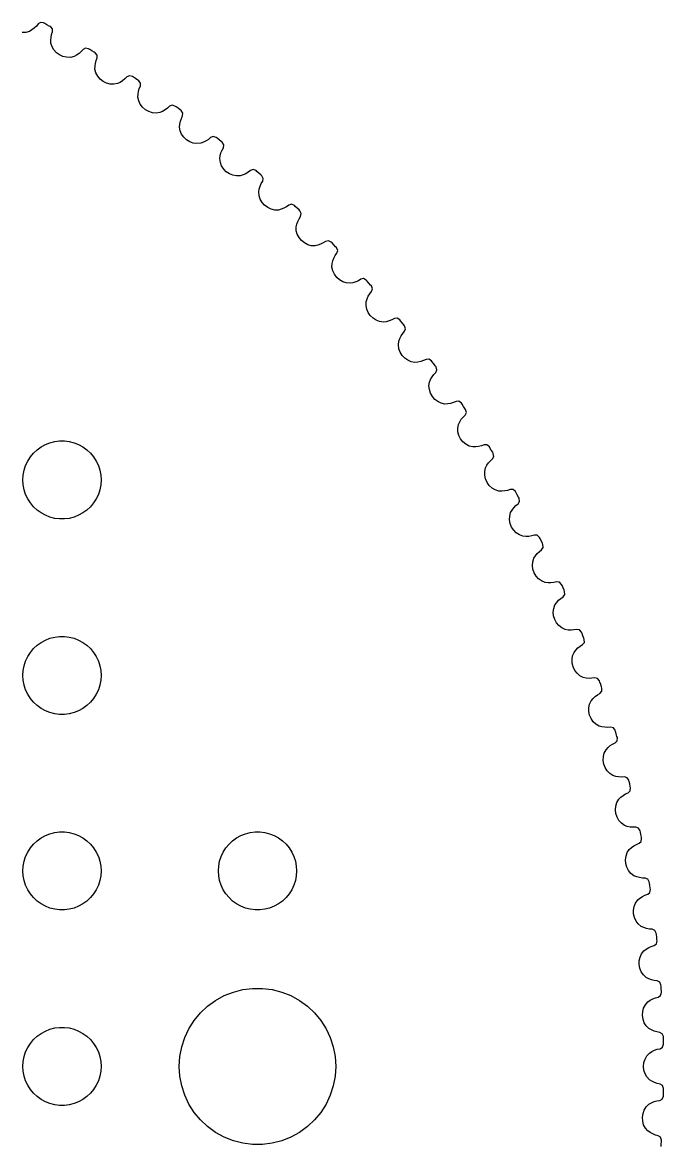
# Model space of a CAD drawing. Header units: metres. Extents: x -45.6 to 45.6, y -45.6 to 45.6.
# Drawn here: x 20.98 to 45.57, y -3.04 to 40.05 of the extents above; entities that cross this region are included whole.
import ezdxf

# ---------------------------------------------------------------- set-up
doc = ezdxf.new("R2010")
doc.units = ezdxf.units.M

msp = doc.modelspace()

# ---------------------------------------------------------------- linework, layer by layer
for p, q in [((21.1103, 39.6728), (20.9673, 39.6679)), ((21.249, 39.7101), (21.1103, 39.6728)), ((21.3469, 39.7674), (21.249, 39.7101)), ((21.4361, 39.8345), (21.3469, 39.7674)), ((21.5159, 39.9109), (21.4361, 39.8345)), ((21.5855, 39.9963), (21.5159, 39.9109)), ((21.6786, 40.053), (21.5855, 39.9963)), ((21.7955, 40.0341), (21.6786, 40.053)), ((21.8375, 40.0112), (21.7955, 40.0341)), ((21.9247, 39.9635), (21.8375, 40.0112)), ((22.0119, 39.9156), (21.9247, 39.9635)), ((22.0537, 39.8924), (22.0119, 39.9156)), ((22.1326, 39.804), (22.0537, 39.8924)), ((22.1001, 39.5904), (22.1346, 39.6951)), ((22.1346, 39.6951), (22.1326, 39.804)), ((22.07, 39.3707), (22.0786, 39.482)), ((22.0741, 39.2574), (22.07, 39.3707)), ((22.1172, 39.1204), (22.0741, 39.2574)), ((22.0786, 39.482), (22.1001, 39.5904)), ((22.1898, 38.9972), (22.1172, 39.1204)), ((22.2874, 38.8915), (22.1898, 38.9972)), ((22.4051, 38.8068), (22.2874, 38.8915)), ((22.5373, 38.7472), (22.4051, 38.8068)), ((23.0612, 38.7984), (22.9609, 38.7455)), ((23.1533, 38.8615), (23.0612, 38.7984)), ((23.2363, 38.9344), (23.1533, 38.8615)), ((23.3096, 39.0167), (23.2363, 38.9344)), ((23.4051, 39.0693), (23.3096, 39.0167)), ((23.521, 39.0453), (23.4051, 39.0693)), ((23.562, 39.0206), (23.521, 39.0453)), ((23.647, 38.9691), (23.562, 39.0206)), ((23.732, 38.9174), (23.647, 38.9691)), ((23.7728, 38.8925), (23.732, 38.9174)), ((23.8477, 38.8007), (23.7728, 38.8925)), ((23.845, 38.6918), (23.8477, 38.8007)), ((22.6776, 38.7155), (22.5373, 38.7472)), ((22.8207, 38.7142), (22.6776, 38.7155)), ((22.9609, 38.7455), (22.8207, 38.7142)), ((23.7655, 38.2572), (23.7663, 38.3705)), ((23.7663, 38.3705), (23.7797, 38.4814)), ((23.7797, 38.4814), (23.8059, 38.5887)), ((23.8059, 38.5887), (23.845, 38.6918)), ((23.8025, 38.1184), (23.7655, 38.2572)), ((23.8697, 37.9922), (23.8025, 38.1184)), ((23.9626, 37.8823), (23.8697, 37.9922)), ((24.9893, 37.9628), (24.9125, 37.8838)), ((25.087, 38.0112), (24.9893, 37.9628)), ((25.2017, 37.9822), (25.087, 38.0112)), ((25.2416, 37.9557), (25.2017, 37.9822)), ((25.3243, 37.9006), (25.2416, 37.9557)), ((24.0765, 37.7926), (23.9626, 37.8823)), ((24.206, 37.7272), (24.0765, 37.7926)), ((24.3448, 37.6895), (24.206, 37.7272)), ((24.4876, 37.6819), (24.3448, 37.6895)), ((24.6291, 37.707), (24.4876, 37.6819)), ((24.7316, 37.7556), (24.6291, 37.707)), ((24.8263, 37.8146), (24.7316, 37.7556)), ((24.9125, 37.8838), (24.8263, 37.8146)), ((25.407, 37.8452), (25.3243, 37.9006)), ((25.4467, 37.8185), (25.407, 37.8452)), ((25.4356, 37.4075), (25.4665, 37.5136)), ((25.5175, 37.7235), (25.4467, 37.8185)), ((25.4665, 37.5136), (25.51, 37.6148)), ((25.51, 37.6148), (25.5175, 37.7235)), ((25.4116, 37.1842), (25.4174, 37.2973)), ((25.4426, 37.0439), (25.4116, 37.1842)), ((25.4174, 37.2973), (25.4356, 37.4075)), ((25.5042, 36.9148), (25.4426, 37.0439)), ((25.5922, 36.801), (25.5042, 36.9148)), ((25.7021, 36.7064), (25.5922, 36.801)), ((25.8286, 36.6355), (25.7021, 36.7064)), ((25.9656, 36.5917), (25.8286, 36.6355)), ((26.3549, 36.6409), (26.2504, 36.5968)), ((26.4521, 36.6957), (26.3549, 36.6409)), ((26.5413, 36.761), (26.4521, 36.6957)), ((26.6214, 36.8366), (26.5413, 36.761)), ((26.7211, 36.8807), (26.6214, 36.8366)), ((26.8345, 36.8467), (26.7211, 36.8807)), ((26.8732, 36.8186), (26.8345, 36.8467)), ((26.9534, 36.7599), (26.8732, 36.8186)), ((27.0336, 36.701), (26.9534, 36.7599)), ((27.0721, 36.6725), (27.0336, 36.701)), ((27.1387, 36.5746), (27.0721, 36.6725)), ((26.108, 36.5779), (25.9656, 36.5917)), ((26.2504, 36.5968), (26.108, 36.5779)), ((27.0201, 36.1532), (27.0431, 36.2624)), ((27.0431, 36.2624), (27.0786, 36.3671)), ((27.0786, 36.3671), (27.1265, 36.4663)), ((27.1265, 36.4663), (27.1387, 36.5746)), ((27.0094, 36.0404), (27.0201, 36.1532)), ((27.0342, 35.8988), (27.0094, 36.0404)), ((27.0901, 35.7672), (27.0342, 35.8988)), ((27.1731, 35.6497), (27.0901, 35.7672)), ((27.2788, 35.5504), (27.1731, 35.6497)), ((27.402, 35.474), (27.2788, 35.5504)), ((27.537, 35.4243), (27.402, 35.474)), ((27.6786, 35.4043), (27.537, 35.4243)), ((27.8218, 35.417), (27.6786, 35.4043)), ((27.9281, 35.4564), (27.8218, 35.417)), ((28.0276, 35.5069), (27.9281, 35.4564)), ((28.1195, 35.5683), (28.0276, 35.5069)), ((28.2029, 35.6404), (28.1195, 35.5683)), ((28.3044, 35.6801), (28.2029, 35.6404)), ((28.4162, 35.6412), (28.3044, 35.6801)), ((28.4536, 35.6113), (28.4162, 35.6412)), ((28.5312, 35.5492), (28.4536, 35.6113)), ((28.6087, 35.4868), (28.5312, 35.5492)), ((28.6459, 35.4568), (28.6087, 35.4868)), ((28.7082, 35.356), (28.6459, 35.4568)), ((28.6913, 35.2484), (28.7082, 35.356)), ((28.5557, 34.8279), (28.5713, 34.9401)), ((28.5713, 34.9401), (28.5991, 35.0483)), ((28.5991, 35.0483), (28.6391, 35.1513)), ((28.6391, 35.1513), (28.6913, 35.2484)), ((28.5743, 34.6855), (28.5557, 34.8279)), ((28.6245, 34.5515), (28.5743, 34.6855)), ((28.7022, 34.4305), (28.6245, 34.5515)), ((28.8035, 34.3267), (28.7022, 34.4305)), ((28.9233, 34.245), (28.8035, 34.3267)), ((29.056, 34.1894), (28.9233, 34.245)), ((29.1966, 34.1633), (29.056, 34.1894)), ((29.3401, 34.1697), (29.1966, 34.1633)), ((29.4481, 34.2044), (29.3401, 34.1697)), ((29.5497, 34.2506), (29.4481, 34.2044)), ((29.6442, 34.3079), (29.5497, 34.2506)), ((29.7307, 34.3762), (29.6442, 34.3079)), ((29.8338, 34.4115), (29.7307, 34.3762)), ((29.9438, 34.3678), (29.8338, 34.4115)), ((29.9799, 34.3363), (29.9438, 34.3678)), ((30.0547, 34.2708), (29.9799, 34.3363)), ((30.1294, 34.2052), (30.0547, 34.2708)), ((30.1653, 34.1735), (30.1294, 34.2052)), ((30.2231, 34.0701), (30.1653, 34.1735)), ((30.2015, 33.9633), (30.2231, 34.0701)), ((30.0477, 33.5492), (30.0682, 33.6606)), ((30.0682, 33.6606), (30.1007, 33.7674)), ((30.1007, 33.7674), (30.1451, 33.8686)), ((30.1451, 33.8686), (30.2015, 33.9633)), ((30.0601, 33.4061), (30.0477, 33.5492)), ((30.1044, 33.2701), (30.0601, 33.4061)), ((30.1768, 33.1457), (30.1044, 33.2701)), ((30.2734, 33.0376), (30.1768, 33.1457)), ((30.3895, 32.9508), (30.2734, 33.0376)), ((30.5197, 32.8895), (30.3895, 32.9508)), ((30.659, 32.8572), (30.5197, 32.8895)), ((30.8027, 32.8574), (30.659, 32.8572)), ((30.912, 32.8874), (30.8027, 32.8574)), ((31.0156, 32.9291), (30.912, 32.8874)), ((31.1125, 32.9822), (31.0156, 32.9291)), ((31.2018, 33.0467), (31.1125, 32.9822)), ((31.3064, 33.0774), (31.2018, 33.0467)), ((31.4144, 33.0289), (31.3064, 33.0774)), ((31.4491, 32.9959), (31.4144, 33.0289)), ((31.521, 32.9272), (31.4491, 32.9959)), ((31.5927, 32.8584), (31.521, 32.9272)), ((31.6272, 32.8252), (31.5927, 32.8584)), ((31.6805, 32.7193), (31.6272, 32.8252)), ((31.5078, 32.317), (31.5449, 32.4223)), ((31.5449, 32.4223), (31.5938, 32.5215)), ((31.5938, 32.5215), (31.6542, 32.6136)), ((31.6542, 32.6136), (31.6805, 32.7193)), ((31.4825, 32.2066), (31.5078, 32.317)), ((31.4886, 32.063), (31.4825, 32.2066)), ((31.5269, 31.9252), (31.4886, 32.063)), ((31.5938, 31.7979), (31.5269, 31.9252)), ((31.6857, 31.6857), (31.5938, 31.7979)), ((31.7979, 31.5938), (31.6857, 31.6857)), ((31.9252, 31.5269), (31.7979, 31.5938)), ((32.063, 31.4886), (31.9252, 31.5269)), ((32.2066, 31.4825), (32.063, 31.4886)), ((32.3172, 31.5077), (32.2066, 31.4825)), ((32.4224, 31.5448), (32.3172, 31.5077)), ((32.5215, 31.5937), (32.4224, 31.5448)), ((32.6136, 31.6542), (32.5215, 31.5937)), ((32.7194, 31.6804), (32.6136, 31.6542)), ((32.8252, 31.6272), (32.7194, 31.6804)), ((32.8584, 31.5927), (32.8252, 31.6272)), ((32.9272, 31.521), (32.8584, 31.5927)), ((32.9959, 31.4491), (32.9272, 31.521)), ((32.9292, 31.0155), (32.9823, 31.1124)), ((32.9823, 31.1124), (33.0467, 31.2018)), ((33.0289, 31.4144), (32.9959, 31.4491)), ((33.0775, 31.3063), (33.0289, 31.4144)), ((33.0467, 31.2018), (33.0775, 31.3063)), ((32.8572, 30.659), (32.8574, 30.8027)), ((32.8895, 30.5197), (32.8572, 30.659)), ((32.8574, 30.8027), (32.8875, 30.9119)), ((32.8875, 30.9119), (32.9292, 31.0155)), ((32.9508, 30.3895), (32.8895, 30.5197)), ((33.0376, 30.2734), (32.9508, 30.3895)), ((33.1457, 30.1768), (33.0376, 30.2734)), ((33.2701, 30.1044), (33.1457, 30.1768)), ((33.9633, 30.2015), (33.8687, 30.1451)), ((34.0702, 30.223), (33.9633, 30.2015)), ((34.1735, 30.1653), (34.0702, 30.223)), ((34.2052, 30.1294), (34.1735, 30.1653)), ((33.4061, 30.0601), (33.2701, 30.1044)), ((33.5492, 30.0477), (33.4061, 30.0601)), ((33.6607, 30.0681), (33.5492, 30.0477)), ((33.7675, 30.1006), (33.6607, 30.0681)), ((33.8687, 30.1451), (33.7675, 30.1006)), ((34.2708, 30.0547), (34.2052, 30.1294)), ((34.3363, 29.9799), (34.2708, 30.0547)), ((34.3678, 29.9438), (34.3363, 29.9799)), ((34.4116, 29.8337), (34.3678, 29.9438)), ((34.3762, 29.7307), (34.4116, 29.8337)), ((34.1633, 29.1966), (34.1697, 29.3401)), ((34.1697, 29.3401), (34.2045, 29.448)), ((34.2045, 29.448), (34.2507, 29.5496)), ((34.2507, 29.5496), (34.308, 29.6441)), ((34.308, 29.6441), (34.3762, 29.7307)), ((34.1894, 29.056), (34.1633, 29.1966)), ((34.245, 28.9233), (34.1894, 29.056)), ((34.3267, 28.8035), (34.245, 28.9233)), ((34.4305, 28.7022), (34.3267, 28.8035)), ((34.5515, 28.6245), (34.4305, 28.7022)), ((34.6855, 28.5743), (34.5515, 28.6245)), ((34.8279, 28.5557), (34.6855, 28.5743)), ((34.9403, 28.5712), (34.8279, 28.5557)), ((35.0484, 28.599), (34.9403, 28.5712)), ((35.1514, 28.6391), (35.0484, 28.599)), ((35.2484, 28.6913), (35.1514, 28.6391)), ((35.356, 28.7081), (35.2484, 28.6913)), ((35.4568, 28.6459), (35.356, 28.7081)), ((35.4868, 28.6087), (35.4568, 28.6459)), ((35.5492, 28.5312), (35.4868, 28.6087)), ((35.6113, 28.4536), (35.5492, 28.5312)), ((35.6412, 28.4162), (35.6113, 28.4536)), ((35.4565, 27.928), (35.507, 28.0275)), ((35.507, 28.0275), (35.5684, 28.1194)), ((35.5684, 28.1194), (35.6404, 28.2029)), ((35.6404, 28.2029), (35.6802, 28.3043)), ((35.6802, 28.3043), (35.6412, 28.4162)), ((35.4043, 27.6786), (35.417, 27.8218)), ((35.4243, 27.537), (35.4043, 27.6786)), ((35.417, 27.8218), (35.4565, 27.928)), ((35.474, 27.402), (35.4243, 27.537)), ((35.5504, 27.2788), (35.474, 27.402)), ((35.6497, 27.1731), (35.5504, 27.2788)), ((35.7672, 27.0901), (35.6497, 27.1731)), ((35.8988, 27.0342), (35.7672, 27.0901)), ((36.0404, 27.0094), (35.8988, 27.0342)), ((36.1533, 27.0199), (36.0404, 27.0094)), ((36.2625, 27.043), (36.1533, 27.0199)), ((36.3671, 27.0785), (36.2625, 27.043)), ((36.4663, 27.1265), (36.3671, 27.0785)), ((36.5746, 27.1386), (36.4663, 27.1265)), ((36.6725, 27.0721), (36.5746, 27.1386)), ((36.701, 27.0336), (36.6725, 27.0721)), ((36.7599, 26.9534), (36.701, 27.0336)), ((36.8186, 26.8732), (36.7599, 26.9534)), ((36.8467, 26.8345), (36.8186, 26.8732)), ((36.8366, 26.6214), (36.8808, 26.721)), ((36.8808, 26.721), (36.8467, 26.8345)), ((36.5968, 26.2504), (36.6409, 26.3548)), ((36.6409, 26.3548), (36.6958, 26.452)), ((36.6958, 26.452), (36.7611, 26.5412)), ((36.7611, 26.5412), (36.8366, 26.6214)), ((36.5779, 26.108), (36.5968, 26.2504)), ((36.5917, 25.9656), (36.5779, 26.108)), ((36.6355, 25.8286), (36.5917, 25.9656)), ((36.7064, 25.7021), (36.6355, 25.8286)), ((36.801, 25.5922), (36.7064, 25.7021)), ((36.9148, 25.5042), (36.801, 25.5922)), ((37.0439, 25.4426), (36.9148, 25.5042)), ((37.1842, 25.4116), (37.0439, 25.4426)), ((37.4076, 25.4355), (37.2974, 25.4172)), ((37.5136, 25.4664), (37.4076, 25.4355)), ((37.6148, 25.51), (37.5136, 25.4664)), ((37.7236, 25.5174), (37.6148, 25.51)), ((37.8185, 25.4467), (37.7236, 25.5174)), ((37.8452, 25.407), (37.8185, 25.4467)), ((37.2974, 25.4172), (37.1842, 25.4116)), ((37.9006, 25.3243), (37.8452, 25.407)), ((37.9557, 25.2416), (37.9006, 25.3243)), ((37.9822, 25.2017), (37.9557, 25.2416)), ((37.9628, 24.9893), (38.0113, 25.0869)), ((38.0113, 25.0869), (37.9822, 25.2017)), ((37.6819, 24.4876), (37.707, 24.6291)), ((37.707, 24.6291), (37.7556, 24.7314)), ((37.7556, 24.7314), (37.8147, 24.8262)), ((37.8147, 24.8262), (37.8838, 24.9125)), ((37.8838, 24.9125), (37.9628, 24.9893)), ((37.6895, 24.3448), (37.6819, 24.4876)), ((37.7272, 24.206), (37.6895, 24.3448)), ((37.7926, 24.0765), (37.7272, 24.206)), ((21.5439, 23.6558), (21.6963, 23.7665)), ((21.6963, 23.7665), (21.8613, 23.8572)), ((21.8613, 23.8572), (22.0365, 23.9266)), ((22.0365, 23.9266), (22.2189, 23.9734)), ((22.2189, 23.9734), (22.4058, 23.997)), ((22.4058, 23.997), (22.5942, 23.997)), ((22.5942, 23.997), (22.7811, 23.9734)), ((22.7811, 23.9734), (22.9635, 23.9266)), ((22.9635, 23.9266), (23.1387, 23.8572)), ((23.1387, 23.8572), (23.3037, 23.7665)), ((23.3037, 23.7665), (23.4561, 23.6558)), ((37.8823, 23.9626), (37.7926, 24.0765)), ((37.9922, 23.8697), (37.8823, 23.9626)), ((38.1184, 23.8025), (37.9922, 23.8697)), ((38.2572, 23.7655), (38.1184, 23.8025)), ((38.3706, 23.7661), (38.2572, 23.7655)), ((38.4814, 23.7796), (38.3706, 23.7661)), ((38.5888, 23.8059), (38.4814, 23.7796)), ((38.6918, 23.845), (38.5888, 23.8059)), ((38.8007, 23.8476), (38.6918, 23.845)), ((38.8925, 23.7728), (38.8007, 23.8476)), ((38.9174, 23.732), (38.8925, 23.7728)), ((38.9691, 23.647), (38.9174, 23.732)), ((21.1855, 23.2226), (21.2865, 23.3817)), ((21.2865, 23.3817), (21.4065, 23.5268)), ((21.4065, 23.5268), (21.5439, 23.6558)), ((23.4561, 23.6558), (23.5934, 23.5268)), ((23.5934, 23.5268), (23.7135, 23.3817)), ((23.7135, 23.3817), (23.8145, 23.2226)), ((38.9344, 23.2363), (39.0167, 23.3096)), ((39.0206, 23.562), (38.9691, 23.647)), ((39.0167, 23.3096), (39.0694, 23.405)), ((39.0453, 23.521), (39.0206, 23.562)), ((39.0694, 23.405), (39.0453, 23.521)), ((21.0118, 22.688), (21.0471, 22.873)), ((21.0471, 22.873), (21.1053, 23.0522)), ((21.1053, 23.0522), (21.1855, 23.2226)), ((23.8145, 23.2226), (23.8947, 23.0522)), ((23.8947, 23.0522), (23.9529, 22.873)), ((23.9529, 22.873), (23.9882, 22.688)), ((38.7142, 22.8207), (38.7455, 22.9609)), ((38.7455, 22.9609), (38.7985, 23.061)), ((38.7985, 23.061), (38.8616, 23.1531)), ((38.8616, 23.1531), (38.9344, 23.2363)), ((21, 22.5), (21.0118, 22.688)), ((21.0118, 22.312), (21, 22.5)), ((23.9882, 22.688), (24, 22.5)), ((24, 22.5), (23.9882, 22.312)), ((38.7155, 22.6776), (38.7142, 22.8207)), ((38.7472, 22.5373), (38.7155, 22.6776)), ((38.8068, 22.4051), (38.7472, 22.5373)), ((21.0471, 22.127), (21.0118, 22.312)), ((21.1053, 21.9478), (21.0471, 22.127)), ((23.9529, 22.127), (23.8947, 21.9478)), ((23.9882, 22.312), (23.9529, 22.127)), ((38.8915, 22.2874), (38.8068, 22.4051)), ((38.9972, 22.1898), (38.8915, 22.2874)), ((39.1204, 22.1172), (38.9972, 22.1898)), ((39.2574, 22.0741), (39.1204, 22.1172)), ((39.3708, 22.0698), (39.2574, 22.0741)), ((39.4821, 22.0784), (39.3708, 22.0698)), ((39.5904, 22.1), (39.4821, 22.0784)), ((39.6951, 22.1346), (39.5904, 22.1)), ((39.804, 22.1325), (39.6951, 22.1346)), ((39.8924, 22.0537), (39.804, 22.1325)), ((39.9156, 22.0119), (39.8924, 22.0537)), ((39.9635, 21.9247), (39.9156, 22.0119)), ((21.1855, 21.7774), (21.1053, 21.9478)), ((21.2865, 21.6183), (21.1855, 21.7774)), ((21.4065, 21.4732), (21.2865, 21.6183)), ((23.7135, 21.6183), (23.5934, 21.4732)), ((23.8145, 21.7774), (23.7135, 21.6183)), ((23.8947, 21.9478), (23.8145, 21.7774)), ((39.9109, 21.5159), (39.9963, 21.5855)), ((40.0112, 21.8375), (39.9635, 21.9247)), ((39.9963, 21.5855), (40.0531, 21.6785)), ((40.0341, 21.7955), (40.0112, 21.8375)), ((40.0531, 21.6785), (40.0341, 21.7955)), ((21.5439, 21.3442), (21.4065, 21.4732)), ((21.6963, 21.2335), (21.5439, 21.3442)), ((21.8613, 21.1427), (21.6963, 21.2335)), ((22.0365, 21.0734), (21.8613, 21.1427)), ((23.1387, 21.1427), (22.9635, 21.0734)), ((23.3037, 21.2335), (23.1387, 21.1427)), ((23.4561, 21.3442), (23.3037, 21.2335)), ((23.5934, 21.4732), (23.4561, 21.3442)), ((39.6728, 21.1103), (39.7101, 21.249)), ((39.7101, 21.249), (39.7675, 21.3467)), ((39.7675, 21.3467), (39.8345, 21.436)), ((39.8345, 21.436), (39.9109, 21.5159)), ((22.2189, 21.0266), (22.0365, 21.0734)), ((22.4058, 21.003), (22.2189, 21.0266)), ((22.5942, 21.003), (22.4058, 21.003)), ((22.7811, 21.0266), (22.5942, 21.003)), ((22.9635, 21.0734), (22.7811, 21.0266)), ((39.6679, 20.9673), (39.6728, 21.1103)), ((39.6934, 20.8257), (39.6679, 20.9673)), ((39.7472, 20.6911), (39.6934, 20.8257)), ((39.8266, 20.5698), (39.7472, 20.6911)), ((39.928, 20.4677), (39.8266, 20.5698)), ((40.0479, 20.3897), (39.928, 20.4677)), ((40.183, 20.3407), (40.0479, 20.3897)), ((40.296, 20.3315), (40.183, 20.3407)), ((40.4075, 20.3352), (40.296, 20.3315)), ((40.5168, 20.3521), (40.4075, 20.3352)), ((40.6228, 20.3821), (40.5168, 20.3521)), ((40.7316, 20.3752), (40.6228, 20.3821)), ((40.8164, 20.2927), (40.7316, 20.3752)), ((40.8377, 20.2498), (40.8164, 20.2927)), ((40.8818, 20.1607), (40.8377, 20.2498)), ((40.9257, 20.0714), (40.8818, 20.1607)), ((40.8997, 19.8204), (40.9606, 19.9108)), ((40.9467, 20.0284), (40.9257, 20.0714)), ((40.9606, 19.9108), (40.9467, 20.0284)), ((40.5558, 19.3597), (40.5992, 19.4966)), ((40.5992, 19.4966), (40.6608, 19.5918)), ((40.6608, 19.5918), (40.7316, 19.678)), ((40.7316, 19.678), (40.8114, 19.7545)), ((40.8114, 19.7545), (40.8997, 19.8204)), ((40.5447, 19.2171), (40.5558, 19.3597)), ((40.564, 19.0745), (40.5447, 19.2171)), ((40.6119, 18.9376), (40.564, 19.0745)), ((40.686, 18.813), (40.6119, 18.9376)), ((40.7828, 18.7065), (40.686, 18.813)), ((40.8992, 18.6234), (40.7828, 18.7065)), ((41.032, 18.5686), (40.8992, 18.6234)), ((41.1445, 18.5544), (41.032, 18.5686)), ((41.2561, 18.5533), (41.1445, 18.5544)), ((41.3659, 18.5654), (41.2561, 18.5533)), ((41.4732, 18.5907), (41.3659, 18.5654)), ((41.5815, 18.5791), (41.4732, 18.5907)), ((41.6627, 18.493), (41.5815, 18.5791)), ((41.6821, 18.4492), (41.6627, 18.493)), ((41.7223, 18.3582), (41.6821, 18.4492)), ((41.7622, 18.2672), (41.7223, 18.3582)), ((41.7254, 18.0175), (41.7901, 18.1051)), ((41.7814, 18.2233), (41.7622, 18.2672)), ((41.7901, 18.1051), (41.7814, 18.2233)), ((41.3617, 17.5722), (41.411, 17.7072)), ((41.411, 17.7072), (41.4766, 17.7995)), ((41.4766, 17.7995), (41.5512, 17.8826)), ((41.5512, 17.8826), (41.6343, 17.9555)), ((41.6343, 17.9555), (41.7254, 18.0175)), ((41.3444, 17.4303), (41.3617, 17.5722)), ((41.3574, 17.287), (41.3444, 17.4303)), ((41.3993, 17.1481), (41.3574, 17.287)), ((41.4679, 17.0204), (41.3993, 17.1481)), ((41.5599, 16.9098), (41.4679, 17.0204)), ((41.6726, 16.8217), (41.5599, 16.9098)), ((41.8028, 16.7611), (41.6726, 16.8217)), ((21.8613, 16.3572), (22.0365, 16.4266)), ((22.0365, 16.4266), (22.2189, 16.4734)), ((22.2189, 16.4734), (22.4058, 16.497)), ((22.4058, 16.497), (22.5942, 16.497)), ((22.5942, 16.497), (22.7811, 16.4734)), ((22.7811, 16.4734), (22.9635, 16.4266)), ((22.9635, 16.4266), (23.1387, 16.3572)), ((41.9146, 16.7421), (41.8028, 16.7611)), ((42.0261, 16.7361), (41.9146, 16.7421)), ((42.1364, 16.7433), (42.0261, 16.7361)), ((42.2446, 16.764), (42.1364, 16.7433)), ((42.3524, 16.7476), (42.2446, 16.764)), ((42.4297, 16.6581), (42.3524, 16.7476)), ((42.4472, 16.6135), (42.4297, 16.6581)), ((42.4834, 16.5209), (42.4472, 16.6135)), ((42.5193, 16.4281), (42.4834, 16.5209)), ((42.5365, 16.3835), (42.5193, 16.4281)), ((42.54, 16.265), (42.5365, 16.3835)), ((21.2865, 15.8817), (21.4065, 16.0268)), ((21.4065, 16.0268), (21.5439, 16.1558)), ((21.5439, 16.1558), (21.6963, 16.2665)), ((21.6963, 16.2665), (21.8613, 16.3572)), ((23.1387, 16.3572), (23.3037, 16.2665)), ((23.3037, 16.2665), (23.4561, 16.1558)), ((23.4561, 16.1558), (23.5934, 16.0268)), ((23.5934, 16.0268), (23.7135, 15.8817)), ((42.1439, 15.884), (42.2136, 15.9734)), ((42.2136, 15.9734), (42.2917, 16.0531)), ((42.2917, 16.0531), (42.3779, 16.1224)), ((42.3779, 16.1224), (42.4716, 16.1803)), ((42.4716, 16.1803), (42.54, 16.265)), ((21.0471, 15.373), (21.1053, 15.5522)), ((21.1053, 15.5522), (21.1855, 15.7226)), ((21.1855, 15.7226), (21.2865, 15.8817)), ((23.7135, 15.8817), (23.8145, 15.7226)), ((23.8145, 15.7226), (23.8947, 15.5522)), ((23.8947, 15.5522), (23.9529, 15.373)), ((42.0653, 15.6102), (42.0888, 15.7513)), ((42.0721, 15.4665), (42.0653, 15.6102)), ((42.0888, 15.7513), (42.1439, 15.884)), ((21, 15), (21.0118, 15.188)), ((21.0118, 15.188), (21.0471, 15.373)), ((23.9529, 15.373), (23.9882, 15.188)), ((23.9882, 15.188), (24, 15)), ((42.1079, 15.326), (42.0721, 15.4665)), ((42.1708, 15.1954), (42.1079, 15.326)), ((42.258, 15.0809), (42.1708, 15.1954)), ((21.0118, 14.812), (21, 15)), ((21.0471, 14.627), (21.0118, 14.812)), ((23.9882, 14.812), (23.9529, 14.627)), ((24, 15), (23.9882, 14.812)), ((42.3667, 14.988), (42.258, 15.0809)), ((42.4942, 14.9218), (42.3667, 14.988)), ((42.605, 14.8979), (42.4942, 14.9218)), ((42.7161, 14.887), (42.605, 14.8979)), ((42.8266, 14.8895), (42.7161, 14.887)), ((42.9356, 14.9053), (42.8266, 14.8895)), ((43.0426, 14.8843), (42.9356, 14.9053)), ((43.116, 14.7914), (43.0426, 14.8843)), ((43.1315, 14.7462), (43.116, 14.7914)), ((43.1636, 14.6521), (43.1315, 14.7462)), ((43.1954, 14.5578), (43.1636, 14.6521)), ((21.1053, 14.4478), (21.0471, 14.627)), ((21.1855, 14.2774), (21.1053, 14.4478)), ((21.2865, 14.1183), (21.1855, 14.2774)), ((23.8145, 14.2774), (23.7135, 14.1183)), ((23.8947, 14.4478), (23.8145, 14.2774)), ((23.9529, 14.627), (23.8947, 14.4478)), ((42.9517, 14.1931), (43.0408, 14.2585)), ((43.0408, 14.2585), (43.1369, 14.3123)), ((43.1369, 14.3123), (43.209, 14.394)), ((43.2106, 14.5125), (43.1954, 14.5578)), ((43.209, 14.394), (43.2106, 14.5125)), ((21.4065, 13.9732), (21.2865, 14.1183)), ((21.5439, 13.8442), (21.4065, 13.9732)), ((21.6963, 13.7335), (21.5439, 13.8442)), ((23.4561, 13.8442), (23.3037, 13.7335)), ((23.5934, 13.9732), (23.4561, 13.8442)), ((23.7135, 14.1183), (23.5934, 13.9732)), ((42.7062, 13.7605), (42.7358, 13.9004)), ((42.7358, 13.9004), (42.7967, 14.0306)), ((42.7967, 14.0306), (42.8701, 14.1169)), ((42.8701, 14.1169), (42.9517, 14.1931)), ((21.8613, 13.6427), (21.6963, 13.7335)), ((22.0365, 13.5734), (21.8613, 13.6427)), ((22.2189, 13.5266), (22.0365, 13.5734)), ((22.4058, 13.5029), (22.2189, 13.5266)), ((22.5942, 13.5029), (22.4058, 13.5029)), ((22.7811, 13.5266), (22.5942, 13.5029)), ((22.9635, 13.5734), (22.7811, 13.5266)), ((23.1387, 13.6427), (22.9635, 13.5734)), ((23.3037, 13.7335), (23.1387, 13.6427)), ((42.7067, 13.6167), (42.7062, 13.7605)), ((42.7363, 13.4747), (42.7067, 13.6167)), ((42.7935, 13.3414), (42.7363, 13.4747)), ((42.8756, 13.2233), (42.7935, 13.3414)), ((42.9801, 13.1257), (42.8756, 13.2233)), ((43.1046, 13.054), (42.9801, 13.1257)), ((43.2143, 13.0253), (43.1046, 13.054)), ((43.3248, 13.0096), (43.2143, 13.0253)), ((43.4353, 13.0072), (43.3248, 13.0096)), ((43.5449, 13.0183), (43.4353, 13.0072)), ((43.6509, 12.9927), (43.5449, 13.0183)), ((43.7201, 12.8967), (43.6509, 12.9927)), ((43.7337, 12.8508), (43.7201, 12.8967)), ((43.7616, 12.7553), (43.7337, 12.8508)), ((43.7893, 12.6598), (43.7616, 12.7553)), ((43.8026, 12.6138), (43.7893, 12.6598)), ((43.7957, 12.4955), (43.8026, 12.6138)), ((43.3015, 12.0231), (43.368, 12.1505)), ((43.368, 12.1505), (43.4451, 12.2334)), ((43.4451, 12.2334), (43.5299, 12.3061)), ((43.5299, 12.3061), (43.6217, 12.3676)), ((43.6217, 12.3676), (43.7202, 12.4171)), ((43.7202, 12.4171), (43.7957, 12.4955)), ((43.26, 11.7409), (43.2657, 11.8846)), ((43.2834, 11.5977), (43.26, 11.7409)), ((43.2657, 11.8846), (43.3015, 12.0231)), ((43.3347, 11.4621), (43.2834, 11.5977)), ((43.4115, 11.3405), (43.3347, 11.4621)), ((43.5117, 11.2384), (43.4115, 11.3405)), ((43.633, 11.1613), (43.5117, 11.2384)), ((43.7413, 11.1279), (43.633, 11.1613)), ((43.8511, 11.1074), (43.7413, 11.1279)), ((43.9613, 11.1002), (43.8511, 11.1074)), ((44.0713, 11.1066), (43.9613, 11.1002)), ((44.176, 11.0763), (44.0713, 11.1066)), ((44.241, 10.9774), (44.176, 11.0763)), ((44.2526, 10.9309), (44.241, 10.9774)), ((44.2763, 10.8343), (44.2526, 10.9309)), ((44.2999, 10.7377), (44.2763, 10.8343)), ((43.9374, 10.3268), (44.0252, 10.3956)), ((44.0252, 10.3956), (44.1197, 10.453)), ((44.1197, 10.453), (44.2202, 10.4982)), ((44.2202, 10.4982), (44.2991, 10.5733)), ((44.2991, 10.5733), (44.3111, 10.6912)), ((44.3111, 10.6912), (44.2999, 10.7377)), ((43.731, 9.84271), (43.743, 9.98607)), ((43.743, 9.98607), (43.7847, 10.1229)), ((43.7847, 10.1229), (43.8567, 10.2472)), ((43.8567, 10.2472), (43.9374, 10.3268)), ((43.7481, 9.69872), (43.731, 9.84271)), ((43.7934, 9.56096), (43.7481, 9.69872)), ((43.8649, 9.43611), (43.7934, 9.56096)), ((43.9605, 9.32977), (43.8649, 9.43611)), ((44.0783, 9.24748), (43.9605, 9.32977)), ((44.1851, 9.20934), (44.0783, 9.24748)), ((44.2938, 9.18408), (44.1851, 9.20934)), ((44.4037, 9.17207), (44.2938, 9.18408)), ((44.5138, 9.17361), (44.4037, 9.17207)), ((44.6171, 9.13879), (44.5138, 9.17361)), ((44.6778, 9.03714), (44.6171, 9.13879)), ((21.4065, 8.52681), (21.5439, 8.65576)), ((21.5439, 8.65576), (21.6963, 8.76648)), ((21.6963, 8.76648), (21.8613, 8.85724)), ((21.8613, 8.85724), (22.0365, 8.92657)), ((22.0365, 8.92657), (22.2189, 8.97342)), ((22.2189, 8.97342), (22.4058, 8.99704)), ((22.4058, 8.99704), (22.5942, 8.99704)), ((22.5942, 8.99704), (22.7811, 8.97342)), ((22.7811, 8.97342), (22.9635, 8.92657)), ((22.9635, 8.92657), (23.1387, 8.85724)), ((23.1387, 8.85724), (23.3037, 8.76648)), ((23.3037, 8.76648), (23.4561, 8.65576)), ((23.4561, 8.65576), (23.5934, 8.52681)), ((28.9065, 8.52681), (29.0439, 8.65576)), ((29.0439, 8.65576), (29.1963, 8.76648)), ((29.1963, 8.76648), (29.3613, 8.85724)), ((29.3613, 8.85724), (29.5365, 8.92657)), ((29.5365, 8.92657), (29.7189, 8.97342)), ((29.7189, 8.97342), (29.9058, 8.99704)), ((29.9058, 8.99704), (30.0942, 8.99704)), ((30.0942, 8.99704), (30.2811, 8.97342)), ((30.2811, 8.97342), (30.4635, 8.92657)), ((30.4635, 8.92657), (30.6387, 8.85724)), ((30.6387, 8.85724), (30.8037, 8.76648)), ((30.8037, 8.76648), (30.9561, 8.65576)), ((30.9561, 8.65576), (31.0934, 8.52681)), ((44.636, 8.55939), (44.7182, 8.63095)), ((44.6873, 8.99023), (44.6778, 9.03714)), ((44.7068, 8.89272), (44.6873, 8.99023)), ((44.7261, 8.79517), (44.7068, 8.89272)), ((44.7182, 8.63095), (44.7352, 8.7482)), ((44.7352, 8.7482), (44.7261, 8.79517)), ((21.1053, 8.05219), (21.1855, 8.22263)), ((21.1855, 8.22263), (21.2865, 8.38167)), ((21.2865, 8.38167), (21.4065, 8.52681)), ((23.5934, 8.52681), (23.7135, 8.38167)), ((23.7135, 8.38167), (23.8145, 8.22263)), ((23.8145, 8.22263), (23.8947, 8.05219)), ((28.6053, 8.05219), (28.6855, 8.22263)), ((28.6855, 8.22263), (28.7865, 8.38167)), ((28.7865, 8.38167), (28.9065, 8.52681)), ((31.0934, 8.52681), (31.2135, 8.38167)), ((31.2135, 8.38167), (31.3145, 8.22263)), ((31.3145, 8.22263), (31.3947, 8.05219)), ((44.1369, 8.06853), (44.1846, 8.20337)), ((44.1846, 8.20337), (44.2619, 8.32446)), ((44.2619, 8.32446), (44.346, 8.40041)), ((44.346, 8.40041), (44.4368, 8.46536)), ((44.4368, 8.46536), (44.5337, 8.5186)), ((44.5337, 8.5186), (44.636, 8.55939)), ((21.0118, 7.68799), (21.0471, 7.87303)), ((21.0471, 7.87303), (21.1053, 8.05219)), ((23.8947, 8.05219), (23.9529, 7.87303)), ((23.9529, 7.87303), (23.9882, 7.68799)), ((28.5118, 7.68799), (28.5471, 7.87303)), ((28.5471, 7.87303), (28.6053, 8.05219)), ((31.3947, 8.05219), (31.4529, 7.87303)), ((31.4529, 7.87303), (31.4882, 7.68799)), ((44.1187, 7.92583), (44.1369, 8.06853)), ((44.1295, 7.78122), (44.1187, 7.92583)), ((44.1688, 7.64162), (44.1295, 7.78122)), ((21, 7.5), (21.0118, 7.68799)), ((21.0118, 7.312), (21, 7.5)), ((23.9882, 7.68799), (24, 7.5)), ((24, 7.5), (23.9882, 7.312)), ((28.5, 7.5), (28.5118, 7.68799)), ((28.5118, 7.312), (28.5, 7.5)), ((31.4882, 7.68799), (31.5, 7.5)), ((31.5, 7.5), (31.4882, 7.312)), ((44.2347, 7.51378), (44.1688, 7.64162)), ((44.3257, 7.40337), (44.2347, 7.51378)), ((44.4397, 7.31601), (44.3257, 7.40337)), ((21.0471, 7.12695), (21.0118, 7.312)), ((21.1053, 6.9478), (21.0471, 7.12695)), ((21.1855, 6.77736), (21.1053, 6.9478)), ((23.8947, 6.9478), (23.8145, 6.77736)), ((23.9529, 7.12695), (23.8947, 6.9478)), ((23.9882, 7.312), (23.9529, 7.12695)), ((28.5471, 7.12695), (28.5118, 7.312)), ((28.6053, 6.9478), (28.5471, 7.12695)), ((28.6855, 6.77736), (28.6053, 6.9478)), ((31.3947, 6.9478), (31.3145, 6.77736)), ((31.4529, 7.12695), (31.3947, 6.9478)), ((31.4882, 7.312), (31.4529, 7.12695)), ((44.5447, 7.27324), (44.4397, 7.31601)), ((44.6523, 7.24327), (44.5447, 7.27324)), ((44.7615, 7.22647), (44.6523, 7.24327)), ((44.8716, 7.22322), (44.7615, 7.22647)), ((44.9733, 7.18393), (44.8716, 7.22322)), ((45.0294, 7.07971), (44.9733, 7.18393)), ((45.0369, 7.03244), (45.0294, 7.07971)), ((45.0521, 6.93417), (45.0369, 7.03244)), ((45.0671, 6.83588), (45.0521, 6.93417)), ((21.2865, 6.61832), (21.1855, 6.77736)), ((21.4065, 6.47318), (21.2865, 6.61832)), ((21.5439, 6.34422), (21.4065, 6.47318)), ((23.5934, 6.47318), (23.4561, 6.34422)), ((23.7135, 6.61832), (23.5934, 6.47318)), ((23.8145, 6.77736), (23.7135, 6.61832)), ((28.7865, 6.61832), (28.6855, 6.77736)), ((28.9065, 6.47318), (28.7865, 6.61832)), ((29.0439, 6.34422), (28.9065, 6.47318)), ((31.0934, 6.47318), (30.9561, 6.34422)), ((31.2135, 6.61832), (31.0934, 6.47318)), ((31.3145, 6.77736), (31.2135, 6.61832)), ((44.6702, 6.45807), (44.7637, 6.519)), ((44.7637, 6.519), (44.8628, 6.56796)), ((44.8628, 6.56796), (44.9669, 6.60425)), ((44.9669, 6.60425), (45.0521, 6.67215)), ((45.0521, 6.67215), (45.0742, 6.78856)), ((45.0742, 6.78856), (45.0671, 6.83588)), ((21.6963, 6.23351), (21.5439, 6.34422)), ((21.8613, 6.14275), (21.6963, 6.23351)), ((22.0365, 6.07341), (21.8613, 6.14275)), ((22.2189, 6.02657), (22.0365, 6.07341)), ((22.9635, 6.07341), (22.7811, 6.02657)), ((23.1387, 6.14275), (22.9635, 6.07341)), ((23.3037, 6.23351), (23.1387, 6.14275)), ((23.4561, 6.34422), (23.3037, 6.23351)), ((29.1963, 6.23351), (29.0439, 6.34422)), ((29.3613, 6.14275), (29.1963, 6.23351)), ((29.5365, 6.07341), (29.3613, 6.14275)), ((29.7189, 6.02657), (29.5365, 6.07341)), ((30.4635, 6.07341), (30.2811, 6.02657)), ((30.6387, 6.14275), (30.4635, 6.07341)), ((30.8037, 6.23351), (30.6387, 6.14275)), ((30.9561, 6.34422), (30.8037, 6.23351)), ((44.4224, 5.99385), (44.4469, 6.13562)), ((44.4469, 6.13562), (44.5004, 6.26825)), ((44.5004, 6.26825), (44.5829, 6.38586)), ((44.5829, 6.38586), (44.6702, 6.45807)), ((22.4058, 6.00294), (22.2189, 6.02657)), ((22.5942, 6.00294), (22.4058, 6.00294)), ((22.7811, 6.02657), (22.5942, 6.00294)), ((29.9058, 6.00294), (29.7189, 6.02657)), ((30.0942, 6.00294), (29.9058, 6.00294)), ((30.2811, 6.02657), (30.0942, 6.00294)), ((44.4269, 5.84891), (44.4224, 5.99385)), ((44.4601, 5.70773), (44.4269, 5.84891)), ((44.5204, 5.57713), (44.4601, 5.70773)), ((44.6064, 5.46286), (44.5204, 5.57713)), ((44.7166, 5.37062), (44.6064, 5.46286)), ((44.8196, 5.3233), (44.7166, 5.37062)), ((44.9257, 5.28867), (44.8196, 5.3233)), ((45.0341, 5.26714), (44.9257, 5.28867)), ((45.144, 5.25906), (45.0341, 5.26714)), ((45.2439, 5.21538), (45.144, 5.25906)), ((45.2954, 5.10883), (45.2439, 5.21538)), ((45.3008, 5.06128), (45.2954, 5.10883)), ((45.3002, 4.70065), (45.3275, 4.81598)), ((45.3117, 4.96243), (45.3008, 5.06128)), ((45.3224, 4.86357), (45.3117, 4.96243)), ((45.3275, 4.81598), (45.3224, 4.86357)), ((44.6722, 4.19102), (44.7314, 4.32121)), ((44.7314, 4.32121), (44.819, 4.4351)), ((44.819, 4.4351), (44.9094, 4.50343)), ((44.9094, 4.50343), (45.0055, 4.56023)), ((45.0055, 4.56023), (45.1066, 4.60483)), ((45.1066, 4.60483), (45.2122, 4.63652)), ((45.2122, 4.63652), (45.3002, 4.70065)), ((44.6398, 3.90547), (44.6416, 4.05048)), ((44.6667, 3.76299), (44.6398, 3.90547)), ((44.6416, 4.05048), (44.6722, 4.19102)), ((44.7213, 3.62987), (44.6667, 3.76299)), ((44.8022, 3.51196), (44.7213, 3.62987)), ((44.9082, 3.41499), (44.8022, 3.51196)), ((45.0091, 3.36324), (44.9082, 3.41499)), ((45.1136, 3.32401), (45.0091, 3.36324)), ((45.221, 3.29776), (45.1136, 3.32401)), ((45.3304, 3.28491), (45.221, 3.29776)), ((45.4283, 3.23691), (45.3304, 3.28491)), ((45.4751, 3.1282), (45.4283, 3.23691)), ((45.4784, 3.08046), (45.4751, 3.1282)), ((45.485, 2.98123), (45.4784, 3.08046)), ((28.3925, 2.53297), (28.7227, 2.71448)), ((28.7227, 2.71448), (29.0729, 2.85316)), ((29.0729, 2.85316), (29.4379, 2.94685)), ((29.4379, 2.94685), (29.8116, 2.99408)), ((29.8116, 2.99408), (30.1884, 2.99408)), ((30.1884, 2.99408), (30.5621, 2.94685)), ((30.5621, 2.94685), (30.927, 2.85316)), ((30.927, 2.85316), (31.2773, 2.71448)), ((31.2773, 2.71448), (31.6075, 2.53297)), ((45.0631, 2.54022), (45.1616, 2.59277)), ((45.1616, 2.59277), (45.2646, 2.63292)), ((45.2646, 2.63292), (45.3714, 2.65999)), ((45.3714, 2.65999), (45.4621, 2.72021)), ((45.4621, 2.72021), (45.4944, 2.83424)), ((45.4914, 2.882), (45.485, 2.98123)), ((45.4944, 2.83424), (45.4914, 2.882)), ((27.8131, 2.05363), (28.0877, 2.31154)), ((28.0877, 2.31154), (28.3925, 2.53297)), ((31.6075, 2.53297), (31.9123, 2.31154)), ((31.9123, 2.31154), (32.1869, 2.05363)), ((44.7758, 2.09938), (44.8125, 2.23846)), ((44.8125, 2.23846), (44.8773, 2.36594)), ((44.8773, 2.36594), (44.9698, 2.47591)), ((44.9698, 2.47591), (45.0631, 2.54022)), ((27.3711, 1.44525), (27.5729, 1.76335)), ((27.5729, 1.76335), (27.8131, 2.05363)), ((32.1869, 2.05363), (32.427, 1.76335)), ((32.427, 1.76335), (32.6289, 1.44525)), ((44.7676, 1.95459), (44.7758, 2.09938)), ((44.7883, 1.81107), (44.7676, 1.95459)), ((44.8371, 1.6757), (44.7883, 1.81107)), ((21.6963, 1.26648), (21.8613, 1.35724)), ((21.8613, 1.35724), (22.0365, 1.42657)), ((22.0365, 1.42657), (22.2189, 1.47342)), ((22.2189, 1.47342), (22.4058, 1.49704)), ((22.4058, 1.49704), (22.5942, 1.49704)), ((22.5942, 1.49704), (22.7811, 1.47342)), ((22.7811, 1.47342), (22.9635, 1.42657)), ((22.9635, 1.42657), (23.1387, 1.35724)), ((23.1387, 1.35724), (23.3037, 1.26648)), ((27.2107, 1.10437), (27.3711, 1.44525)), ((32.6289, 1.44525), (32.7893, 1.10437)), ((44.9128, 1.55437), (44.8371, 1.6757)), ((45.0145, 1.45288), (44.9128, 1.55437)), ((45.113, 1.39676), (45.0145, 1.45288)), ((45.2157, 1.35301), (45.113, 1.39676)), ((45.3218, 1.32211), (45.2157, 1.35301)), ((45.4306, 1.3045), (45.3218, 1.32211)), ((45.5262, 1.25227), (45.4306, 1.3045)), ((21.1855, 0.722626), (21.2865, 0.881668)), ((21.2865, 0.881668), (21.4065, 1.02681)), ((21.4065, 1.02681), (21.5439, 1.15576)), ((21.5439, 1.15576), (21.6963, 1.26648)), ((23.3037, 1.26648), (23.4561, 1.15576)), ((23.4561, 1.15576), (23.5934, 1.02681)), ((23.5934, 1.02681), (23.7135, 0.881668)), ((23.7135, 0.881668), (23.8145, 0.722626)), ((27.0942, 0.746063), (27.2107, 1.10437)), ((32.7893, 1.10437), (32.9057, 0.746063)), ((45.5683, 1.14163), (45.5262, 1.25227)), ((45.5695, 1.0938), (45.5683, 1.14163)), ((45.5718, 0.99437), (45.5695, 1.0938)), ((45.5738, 0.894943), (45.5718, 0.99437)), ((45.5747, 0.847107), (45.5738, 0.894943)), ((21.0471, 0.373032), (21.1053, 0.552185)), ((21.1053, 0.552185), (21.1855, 0.722626)), ((23.8145, 0.722626), (23.8947, 0.552185)), ((23.8947, 0.552185), (23.9529, 0.373032)), ((27.0237, 0.375992), (27.0942, 0.746063)), ((32.9057, 0.746063), (32.9763, 0.375992)), ((44.9378, 0.406158), (45.035, 0.511993)), ((45.035, 0.511993), (45.131, 0.572189)), ((45.131, 0.572189), (45.2317, 0.620392)), ((45.2317, 0.620392), (45.3363, 0.655991)), ((45.3363, 0.655991), (45.4442, 0.678375)), ((45.4442, 0.678375), (45.5375, 0.734589)), ((45.5375, 0.734589), (45.5747, 0.847107)), ((21, 0), (21.0118, 0.187988)), ((21.0118, -0.187988), (21, 0)), ((21.0118, 0.187988), (21.0471, 0.373032)), ((23.9529, 0.373032), (23.9882, 0.187988)), ((23.9882, 0.187988), (24, 0)), ((24, 0), (23.9882, -0.187988)), ((27, 0), (27.0237, 0.375992)), ((27.0237, -0.375992), (27, 0)), ((32.9763, 0.375992), (33, 0)), ((33, 0), (32.9763, -0.375992)), ((44.8103, 0), (44.8247, 0.144287)), ((44.8247, -0.144287), (44.8103, 0)), ((44.8247, 0.144287), (44.8675, 0.281647)), ((44.8675, 0.281647), (44.9378, 0.406158)), ((21.0471, -0.373032), (21.0118, -0.187988)), ((21.1053, -0.552185), (21.0471, -0.373032)), ((23.9529, -0.373032), (23.8947, -0.552185)), ((23.9882, -0.187988), (23.9529, -0.373032)), ((27.0942, -0.746063), (27.0237, -0.375992)), ((32.9763, -0.375992), (32.9057, -0.746063)), ((44.8675, -0.281647), (44.8247, -0.144287)), ((44.9378, -0.406158), (44.8675, -0.281647)), ((45.035, -0.511993), (44.9378, -0.406158)), ((21.1855, -0.722626), (21.1053, -0.552185)), ((21.2865, -0.881668), (21.1855, -0.722626)), ((23.8145, -0.722626), (23.7135, -0.881668)), ((23.8947, -0.552185), (23.8145, -0.722626)), ((27.2107, -1.10437), (27.0942, -0.746063)), ((32.9057, -0.746063), (32.7893, -1.10437)), ((45.131, -0.572357), (45.035, -0.511993)), ((45.2317, -0.620544), (45.131, -0.572357)), ((45.3363, -0.656052), (45.2317, -0.620544)), ((45.4442, -0.678375), (45.3363, -0.656052)), ((45.5375, -0.734741), (45.4442, -0.678375)), ((45.5747, -0.847107), (45.5375, -0.734741)), ((45.5738, -0.894943), (45.5747, -0.847107)), ((21.4065, -1.02681), (21.2865, -0.881668)), ((21.5439, -1.15576), (21.4065, -1.02681)), ((21.6963, -1.26648), (21.5439, -1.15576)), ((21.8613, -1.35724), (21.6963, -1.26648)), ((23.3037, -1.26648), (23.1387, -1.35724)), ((23.4561, -1.15576), (23.3037, -1.26648)), ((23.5934, -1.02681), (23.4561, -1.15576)), ((23.7135, -0.881668), (23.5934, -1.02681)), ((27.3711, -1.44525), (27.2107, -1.10437)), ((32.7893, -1.10437), (32.6289, -1.44525)), ((45.4306, -1.3045), (45.5262, -1.25241)), ((45.5262, -1.25241), (45.5683, -1.14163)), ((45.5683, -1.14163), (45.5695, -1.0938)), ((45.5695, -1.0938), (45.5718, -0.99437)), ((45.5718, -0.99437), (45.5738, -0.894943)), ((22.0365, -1.42657), (21.8613, -1.35724)), ((22.2189, -1.47342), (22.0365, -1.42657)), ((22.4058, -1.49704), (22.2189, -1.47342)), ((22.5942, -1.49704), (22.4058, -1.49704)), ((22.7811, -1.47342), (22.5942, -1.49704)), ((22.9635, -1.42657), (22.7811, -1.47342)), ((23.1387, -1.35724), (22.9635, -1.42657)), ((27.5729, -1.76335), (27.3711, -1.44525)), ((32.6289, -1.44525), (32.427, -1.76335)), ((44.7883, -1.81107), (44.8371, -1.6757)), ((44.8371, -1.6757), (44.9128, -1.55437)), ((44.9128, -1.55437), (45.0145, -1.45288)), ((45.0145, -1.45288), (45.113, -1.39693)), ((45.113, -1.39693), (45.2157, -1.35316)), ((45.2157, -1.35316), (45.3218, -1.32216)), ((45.3218, -1.32216), (45.4306, -1.3045)), ((27.8131, -2.05363), (27.5729, -1.76335)), ((28.0877, -2.31154), (27.8131, -2.05363)), ((32.1869, -2.05363), (31.9123, -2.31154)), ((32.427, -1.76335), (32.1869, -2.05363)), ((44.7676, -1.95459), (44.7883, -1.81107)), ((44.7758, -2.09938), (44.7676, -1.95459)), ((44.8125, -2.23846), (44.7758, -2.09938)), ((28.3925, -2.53297), (28.0877, -2.31154)), ((28.7227, -2.71448), (28.3925, -2.53297)), ((31.6075, -2.53297), (31.2773, -2.71448)), ((31.9123, -2.31154), (31.6075, -2.53297)), ((44.8773, -2.36594), (44.8125, -2.23846)), ((44.9698, -2.47591), (44.8773, -2.36594)), ((45.0631, -2.54041), (44.9698, -2.47591)), ((45.1616, -2.59293), (45.0631, -2.54041)), ((29.0729, -2.85316), (28.7227, -2.71448)), ((29.4379, -2.94685), (29.0729, -2.85316)), ((29.8116, -2.99408), (29.4379, -2.94685)), ((30.1884, -2.99408), (29.8116, -2.99408)), ((30.5621, -2.94685), (30.1884, -2.99408)), ((30.927, -2.85316), (30.5621, -2.94685)), ((31.2773, -2.71448), (30.927, -2.85316)), ((45.2646, -2.63297), (45.1616, -2.59293)), ((45.3714, -2.65999), (45.2646, -2.63297)), ((45.4621, -2.72035), (45.3714, -2.65999)), ((45.4944, -2.83424), (45.4621, -2.72035)), ((45.4784, -3.08046), (45.485, -2.98123)), ((45.485, -2.98123), (45.4914, -2.882)), ((45.4914, -2.882), (45.4944, -2.83424))]:
    msp.add_line(p, q)

doc.saveas('drawing.dxf')
